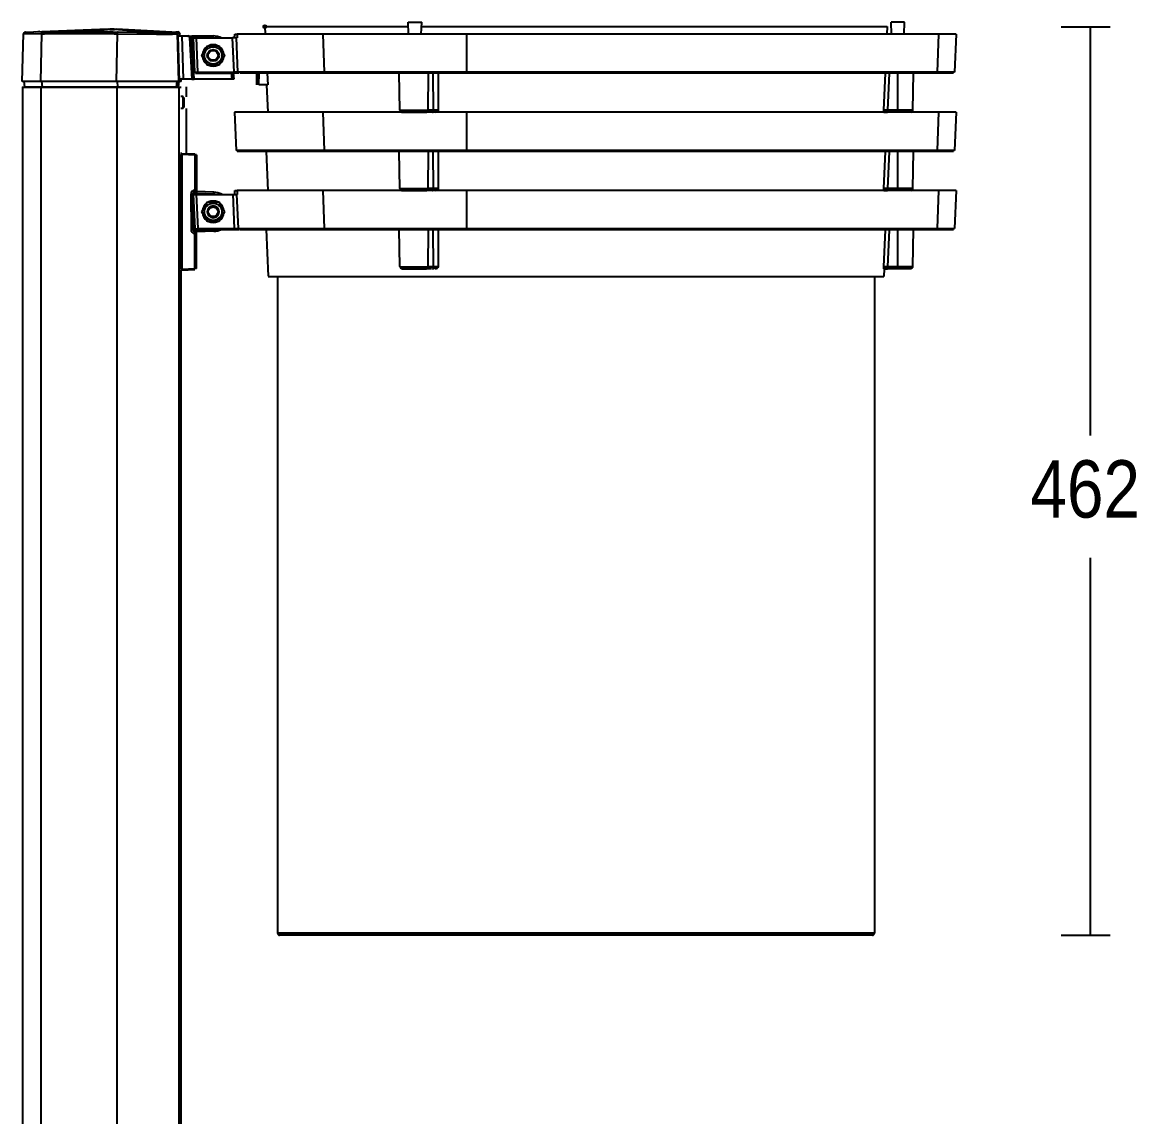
# Model space of a CAD drawing. Extents: x 3 to 197, y 5 to 247.
# Drawn here: x 16.8 to 97.1, y 84.1 to 162.9 of the extents above; entities that cross this region are included whole.
import ezdxf

# ---------------------------------------------------------------- set-up
doc = ezdxf.new("R2010")
doc.units = 0
doc.layers.add('LIVELLO_1', color=160, linetype='Continuous')
doc.styles.add('STD', font='txt')

# ---------------------------------------------------------------- blocks, each defined once
blk = doc.blocks.new('AI9-BLK1')
at = {"layer": 'LIVELLO_1', "color": 7}
for p, q in [((-77.067, 36.927), (-83.054, 36.693)), ((-79.17, 36.694), (-76.921, 36.927)), ((-76.654, 36.927), (-73.646, 36.693)), ((-72.034, 36.694), (-76.507, 36.927)), ((-76.465, 36.925), (-75.365, 36.847)), ((-65.803, 37.116), (-65.779, 36.577)), ((-65.803, 37.116), (-55.46, 37.116)), ((-55.442, 36.577), (-55.473, 37.421)), ((-55.473, 37.421), (-54.503, 37.421)), ((-54.532, 36.577), (-54.503, 37.421)), ((-54.513, 37.116), (-20.993, 37.116)), ((-20.993, 37.116), (-21.017, 36.577)), ((-19.735, 37.421), (-20.703, 37.421)), ((-20.675, 36.577), (-20.703, 37.421)), ((-19.764, 36.577), (-19.735, 37.421)), ((-8.442, 37.103), (-4.919, 37.103)), ((-6.331, 7.666), (-6.331, 37.109)), ((-83.262, 33.162), (-83.164, 36.582)), ((-81.862, 36.584), (-83.191, 36.554)), ((-81.784, 36.722), (-83.056, 36.693)), ((-82.007, 36.757), (-82.312, 36.717)), ((-82.007, 36.757), (-82.312, 36.717)), ((-81.931, 33.162), (-81.862, 36.584)), ((-76.921, 36.913), (-77.095, 36.913)), ((-76.948, 36.913), (-76.626, 36.913)), ((-76.479, 36.913), (-76.654, 36.913)), ((-76.469, 33.162), (-76.409, 36.584)), ((-76.438, 36.584), (-73.579, 36.554)), ((-76.383, 36.722), (-73.646, 36.693)), ((-72.924, 36.762), (-72.034, 36.694)), ((-71.901, 36.586), (-72.076, 36.556)), ((-71.978, 33.162), (-72.076, 36.584)), ((-72.056, 36.437), (-71.965, 33.163)), ((-71.749, 36.424), (-72.056, 36.424)), ((-71.897, 36.411), (-71.929, 36.586)), ((-71.776, 36.437), (-71.688, 33.322)), ((-71.315, 36.424), (-71.776, 36.424)), ((-71.344, 36.424), (-71.033, 36.424)), ((-71.02, 33.322), (-71.202, 36.304)), ((-69.499, 36.424), (-71.062, 36.424)), ((-70.879, 33.322), (-71.062, 36.299)), ((-69.499, 36.286), (-71.062, 36.286)), ((-71.049, 36.273), (-71.049, 36.439)), ((-70.959, 36.296), (-70.851, 33.832)), ((-70.959, 36.296), (-70.748, 36.296)), ((-70.748, 36.296), (-70.641, 33.834)), ((-70.748, 36.296), (-68.113, 36.296)), ((-69.513, 36.273), (-69.513, 36.439)), ((-68.01, 33.834), (-68.113, 36.296)), ((-67.833, 36.296), (-68.113, 36.296)), ((-67.969, 36.296), (-67.958, 36.577)), ((-67.958, 36.577), (-67.794, 36.577)), ((-67.73, 33.832), (-67.833, 36.296)), ((-67.794, 36.577), (-67.797, 36.296)), ((-61.629, 36.577), (-61.533, 33.832)), ((-51.281, 36.577), (-51.268, 33.832)), ((-17.284, 36.577), (-17.393, 33.832)), ((-16.005, 36.577), (-16.125, 33.832)), ((-70.851, 33.832), (-70.641, 33.834)), ((-70.781, 33.765), (-70.641, 33.765)), ((-70.641, 33.834), (-68.01, 33.834)), ((-70.641, 33.765), (-68.01, 33.765)), ((-68.219, 33.771), (-68.177, 33.322)), ((-68.079, 33.771), (-68.037, 33.322)), ((-67.73, 33.832), (-68.01, 33.834)), ((-67.659, 33.765), (-68.01, 33.765)), ((-61.533, 33.832), (-67.675, 33.832)), ((-61.475, 33.765), (-67.606, 33.765)), ((-66.378, 32.91), (-66.363, 33.765)), ((-66.296, 32.91), (-66.282, 33.765)), ((-66.225, 32.91), (-66.211, 33.765)), ((-65.619, 33.765), (-65.58, 32.91)), ((-51.268, 33.832), (-61.533, 33.832)), ((-51.262, 33.765), (-61.475, 33.765)), ((-56.071, 31.09), (-56.118, 33.765)), ((-54.047, 31.09), (-54.009, 33.765)), ((-53.693, 33.765), (-53.676, 31.09)), ((-53.325, 33.765), (-53.307, 31.097)), ((-17.393, 33.832), (-51.268, 33.832)), ((-17.457, 33.765), (-51.262, 33.765)), ((-21.13, 33.765), (-21.243, 31.097)), ((-20.85, 33.765), (-20.963, 31.09)), ((-20.219, 31.09), (-20.219, 33.765)), ((-19.135, 31.09), (-19.088, 33.765)), ((-16.196, 33.765), (-17.457, 33.765)), ((-16.125, 33.832), (-17.393, 33.832)), ((-83.262, 33.175), (-81.904, 33.175)), ((-83.079, 32.753), (-83.122, 33.19)), ((-81.931, 33.175), (-76.44, 33.175)), ((-81.813, 32.753), (-81.85, 33.19)), ((-76.469, 33.175), (-71.978, 33.175)), ((-76.374, 32.753), (-76.408, 33.19)), ((-72.161, 32.753), (-72.118, 33.19)), ((-72.012, 32.753), (-71.97, 33.19)), ((-72.007, 33.175), (-71.83, 33.175)), ((-71.971, 33.178), (-71.83, 33.178)), ((-71.688, 33.335), (-71.818, 33.335)), ((-71.02, 33.335), (-71.717, 33.335)), ((-71.047, 33.335), (-70.879, 33.335)), ((-68.177, 33.335), (-70.907, 33.335)), ((-68.037, 33.335), (-68.204, 33.335)), ((-65.58, 32.91), (-66.225, 32.91)), ((-65.671, 32.91), (-65.587, 30.939)), ((-83.259, 32.755), (-81.902, 32.755)), ((-83.255, 32.767), (-83.255, -83.431)), ((-83.108, 32.767), (-81.813, 32.767)), ((-81.93, 32.755), (-76.44, 32.755)), ((-81.924, 32.767), (-81.924, -83.431)), ((-81.842, 32.767), (-76.374, 32.767)), ((-76.469, 32.755), (-71.978, 32.755)), ((-76.46, 32.767), (-76.46, -83.431)), ((-76.401, 32.767), (-72.132, 32.767)), ((-72.161, 32.767), (-71.985, 32.767)), ((-72.007, 32.755), (-71.83, 32.755)), ((-71.997, 32.767), (-71.997, -83.431)), ((-71.467, 32.768), (-71.467, 32.062)), ((-71.666, 32.065), (-71.85, 32.065)), ((-71.666, 31.222), (-71.85, 31.222)), ((-71.467, 31.215), (-71.467, 27.953)), ((-67.982, 30.939), (-67.862, 28.193)), ((-61.629, 30.939), (-61.533, 28.193)), ((-56.071, 31.09), (-54.047, 31.09)), ((-55.931, 30.952), (-54.17, 30.952)), ((-53.798, 30.952), (-54.17, 30.952)), ((-53.676, 31.09), (-54.047, 31.09)), ((-51.281, 30.939), (-51.268, 28.193)), ((-21.23, 30.952), (-21.096, 30.952)), ((-21.096, 30.952), (-20.963, 30.952)), ((-20.963, 31.09), (-20.963, 30.993)), ((-20.219, 31.09), (-20.963, 31.09)), ((-20.219, 30.952), (-20.963, 30.952)), ((-20.219, 30.952), (-20.219, 31.09)), ((-19.135, 31.09), (-20.219, 31.09)), ((-19.276, 30.952), (-20.219, 30.952)), ((-17.284, 30.939), (-17.393, 28.193)), ((-16.005, 30.939), (-16.125, 28.193)), ((-67.675, 28.193), (-67.862, 28.193)), ((-67.606, 28.126), (-67.791, 28.126)), ((-61.533, 28.193), (-67.675, 28.193)), ((-61.475, 28.126), (-67.606, 28.126)), ((-65.71, 28.126), (-65.587, 25.3)), ((-51.268, 28.193), (-61.533, 28.193)), ((-51.262, 28.126), (-61.475, 28.126)), ((-56.071, 25.451), (-56.118, 28.126)), ((-54.047, 25.451), (-54.009, 28.126)), ((-53.693, 28.126), (-53.676, 25.451)), ((-53.325, 28.126), (-53.307, 25.46)), ((-17.393, 28.193), (-51.268, 28.193)), ((-17.457, 28.126), (-51.262, 28.126)), ((-21.13, 28.126), (-21.243, 25.46)), ((-20.85, 28.126), (-20.963, 25.451)), ((-20.219, 25.451), (-20.219, 28.126)), ((-19.135, 25.451), (-19.088, 28.126)), ((-16.196, 28.126), (-17.457, 28.126)), ((-16.125, 28.193), (-17.393, 28.193)), ((-71.944, 27.907), (-71.944, 19.65)), ((-71.764, 27.981), (-71.875, 27.978)), ((-71.764, 27.912), (-71.875, 27.907)), ((-71.875, 27.907), (-71.875, 23.778)), ((-71.764, 27.981), (-70.846, 27.95)), ((-71.764, 27.912), (-71.764, 19.646)), ((-71.764, 27.912), (-70.846, 27.881)), ((-70.711, 27.877), (-70.711, 25.277)), ((-71.11, 23.778), (-71.11, 25.06)), ((-70.973, 23.778), (-70.973, 25.06)), ((-70.959, 25.02), (-70.748, 25.02)), ((-70.95, 25.035), (-70.843, 22.574)), ((-70.711, 25.073), (-70.835, 25.06)), ((-70.739, 25.035), (-70.632, 22.576)), ((-70.711, 25.277), (-70.711, 25.18)), ((-69.469, 25.181), (-70.711, 25.226)), ((-70.711, 25.18), (-70.711, 25.086)), ((-69.472, 25.041), (-70.711, 25.086)), ((-68.105, 25.035), (-68, 22.576)), ((-67.961, 25.035), (-67.95, 25.316)), ((-67.958, 25.3), (-67.794, 25.3)), ((-67.825, 25.035), (-67.722, 22.574)), ((-67.794, 25.3), (-67.797, 25.02)), ((-61.623, 25.316), (-61.525, 22.574)), ((-56.071, 25.451), (-54.047, 25.451)), ((-55.931, 25.315), (-54.17, 25.315)), ((-53.798, 25.315), (-54.17, 25.315)), ((-53.676, 25.451), (-54.047, 25.451)), ((-51.275, 25.316), (-51.263, 22.574)), ((-21.23, 25.315), (-21.096, 25.315)), ((-21.096, 25.315), (-20.963, 25.315)), ((-20.963, 25.451), (-20.963, 25.356)), ((-20.219, 25.451), (-20.963, 25.451)), ((-20.219, 25.315), (-20.963, 25.315)), ((-20.219, 25.315), (-20.219, 25.451)), ((-19.135, 25.451), (-20.219, 25.451)), ((-19.276, 25.315), (-20.219, 25.315)), ((-17.284, 25.316), (-17.392, 22.574)), ((-16.005, 25.316), (-16.125, 22.574)), ((-70.329, 23.778), (-69.923, 24.48)), ((-71.875, 19.65), (-71.875, 23.778)), ((-71.11, 23.778), (-71.11, 22.499)), ((-70.973, 23.778), (-70.973, 22.499)), ((-71.11, 22.499), (-70.973, 22.499)), ((-70.851, 22.555), (-70.641, 22.556)), ((-70.781, 22.487), (-70.641, 22.487)), ((-69.723, 22.507), (-70.711, 22.472)), ((-70.711, 22.378), (-70.711, 22.472)), ((-70.632, 22.576), (-68, 22.576)), ((-70.632, 22.507), (-68, 22.507)), ((-68, 22.576), (-67.722, 22.574)), ((-68, 22.507), (-67.651, 22.507)), ((-61.533, 22.555), (-67.675, 22.555)), ((-61.475, 22.487), (-67.606, 22.487)), ((-65.702, 22.507), (-65.555, 19.136)), ((-51.268, 22.555), (-61.533, 22.555)), ((-51.262, 22.487), (-61.475, 22.487)), ((-56.064, 19.836), (-56.112, 22.507)), ((-54.047, 19.814), (-54.009, 22.487)), ((-53.693, 22.487), (-53.676, 19.814)), ((-53.325, 22.487), (-53.307, 19.821)), ((-17.393, 22.555), (-51.268, 22.555)), ((-17.457, 22.487), (-51.262, 22.487)), ((-21.13, 22.487), (-21.243, 19.821)), ((-20.85, 22.487), (-20.963, 19.814)), ((-20.219, 19.814), (-20.219, 22.487)), ((-19.135, 19.836), (-19.088, 22.507)), ((-16.196, 22.487), (-17.457, 22.487)), ((-16.125, 22.555), (-17.393, 22.555)), ((-70.846, 19.679), (-70.846, 22.217)), ((-70.711, 22.283), (-70.711, 22.378)), ((-69.469, 22.375), (-70.711, 22.332)), ((-70.711, 19.681), (-70.711, 22.283)), ((-71.764, 19.646), (-71.875, 19.65)), ((-71.764, 19.575), (-71.875, 19.579)), ((-71.85, 19.579), (-71.85, -83.431)), ((-71.764, 19.646), (-70.846, 19.679)), ((-71.764, 19.575), (-70.846, 19.609)), ((-70.711, 19.681), (-70.846, 19.679)), ((-56.071, 19.814), (-54.047, 19.814)), ((-55.931, 19.676), (-54.17, 19.676)), ((-53.798, 19.676), (-54.17, 19.676)), ((-53.676, 19.814), (-54.047, 19.814)), ((-21.209, 19.676), (-21.233, 19.113)), ((-21.23, 19.676), (-21.096, 19.676)), ((-21.096, 19.676), (-20.963, 19.676)), ((-20.963, 19.814), (-20.963, 19.716)), ((-20.219, 19.814), (-20.963, 19.814)), ((-20.219, 19.676), (-20.963, 19.676)), ((-20.219, 19.676), (-20.219, 19.814)), ((-19.135, 19.814), (-20.219, 19.814)), ((-19.276, 19.676), (-20.219, 19.676)), ((-65.563, 19.113), (-21.233, 19.113)), ((-21.904, 19.136), (-21.904, -28.172)), ((-6.331, -28.325), (-6.331, -1.145)), ((-21.904, -28.172), (-64.883, -28.172)), ((-22.051, -28.319), (-64.735, -28.319)), ((-8.442, -28.319), (-4.919, -28.319))]:
    blk.add_line(p, q, dxfattribs=at)
for points in [[(-76.773, 36.933), (-76.816, 36.933), (-76.86, 36.925), (-76.904, 36.917), (-76.948, 36.898)], [(-76.626, 36.898), (-76.67, 36.917), (-76.713, 36.925), (-76.757, 36.933), (-76.801, 36.933)], [(-81.784, 36.722), (-81.79, 36.722), (-81.793, 36.721), (-81.798, 36.719), (-81.801, 36.719), (-81.804, 36.717), (-81.809, 36.716), (-81.813, 36.714), (-81.822, 36.709), (-81.828, 36.704), (-81.837, 36.699), (-81.843, 36.691), (-81.85, 36.684), (-81.857, 36.676), (-81.862, 36.666), (-81.867, 36.656), (-81.872, 36.646), (-81.88, 36.625), (-81.887, 36.602), (-81.888, 36.579), (-81.89, 36.556)], [(-79.142, 36.722), (-79.146, 36.722), (-79.148, 36.722), (-79.154, 36.721), (-79.157, 36.719), (-79.161, 36.717), (-79.164, 36.716), (-79.169, 36.714), (-79.172, 36.712), (-79.179, 36.707), (-79.186, 36.702), (-79.193, 36.696), (-79.198, 36.689), (-79.204, 36.681), (-79.209, 36.673), (-79.214, 36.663), (-79.223, 36.64), (-79.23, 36.619), (-79.235, 36.595), (-79.236, 36.576), (-79.238, 36.558)], [(-76.354, 36.722), (-76.358, 36.722), (-76.361, 36.721), (-76.364, 36.719), (-76.367, 36.719), (-76.371, 36.717), (-76.374, 36.716), (-76.377, 36.714), (-76.38, 36.712), (-76.383, 36.709), (-76.39, 36.704), (-76.395, 36.698), (-76.401, 36.691), (-76.406, 36.684), (-76.409, 36.676), (-76.42, 36.656), (-76.427, 36.635), (-76.433, 36.614), (-76.437, 36.587), (-76.438, 36.556)], [(-73.579, 36.554), (-73.58, 36.581), (-73.583, 36.605), (-73.59, 36.63), (-73.597, 36.65), (-73.602, 36.661), (-73.607, 36.671), (-73.612, 36.68), (-73.619, 36.688), (-73.624, 36.694), (-73.63, 36.701), (-73.638, 36.706), (-73.643, 36.709), (-73.644, 36.711), (-73.648, 36.712), (-73.653, 36.714), (-73.656, 36.716), (-73.659, 36.717), (-73.663, 36.719), (-73.668, 36.719), (-73.672, 36.719), (-73.675, 36.719)], [(-72.049, 36.556), (-72.049, 36.569), (-72.05, 36.581), (-72.055, 36.595), (-72.058, 36.607), (-72.063, 36.619), (-72.068, 36.63), (-72.074, 36.642), (-72.081, 36.651), (-72.087, 36.663), (-72.098, 36.671), (-72.106, 36.681), (-72.116, 36.688), (-72.127, 36.696), (-72.137, 36.701), (-72.148, 36.707), (-72.162, 36.712), (-72.172, 36.716), (-72.185, 36.719), (-72.198, 36.721), (-72.211, 36.722)], [(-16.005, 36.577), (-17.284, 36.577), (-51.281, 36.577), (-61.629, 36.577), (-67.794, 36.577)], [(-69.923, 35.736), (-69.112, 35.736), (-68.706, 35.033), (-69.112, 34.331), (-69.923, 34.331), (-70.329, 35.033), (-69.923, 35.736)], [(-71.666, 31.222), (-71.666, 31.643), (-71.666, 32.065)], [(-71.598, 31.291), (-71.598, 31.643), (-71.598, 31.994)], [(-16.005, 30.939), (-17.284, 30.939), (-51.281, 30.939), (-61.629, 30.939), (-67.794, 30.939), (-67.982, 30.939)], [(-54.17, 30.952), (-54.16, 30.952), (-54.152, 30.953), (-54.142, 30.957), (-54.133, 30.958), (-54.125, 30.962), (-54.115, 30.968), (-54.108, 30.973), (-54.099, 30.98), (-54.091, 30.986), (-54.084, 30.993), (-54.078, 31.001), (-54.073, 31.009), (-54.068, 31.019), (-54.062, 31.027), (-54.059, 31.039), (-54.054, 31.049), (-54.052, 31.059), (-54.051, 31.069), (-54.049, 31.08), (-54.047, 31.09)], [(-53.713, 30.993), (-53.706, 31.001), (-53.7, 31.009), (-53.695, 31.019), (-53.69, 31.027), (-53.687, 31.039), (-53.683, 31.049), (-53.68, 31.059), (-53.678, 31.069), (-53.676, 31.08), (-53.676, 31.09)], [(-53.515, 31.097), (-53.563, 31.095), (-53.607, 31.095), (-53.646, 31.093), (-53.676, 31.09)], [(-53.307, 31.097), (-53.356, 31.098), (-53.41, 31.098), (-53.462, 31.098), (-53.515, 31.097)], [(-20.963, 31.09), (-21.017, 31.093), (-21.066, 31.095), (-21.113, 31.095), (-21.155, 31.097)], [(-70.711, 27.877), (-70.846, 27.881), (-70.846, 25.339)], [(-70.845, 25.199), (-70.845, 25.199), (-70.845, 25.186), (-70.843, 25.155), (-70.838, 25.107), (-70.835, 25.06), (-70.973, 25.06)], [(-70.748, 25.02), (-68.113, 25.02), (-67.833, 25.02)], [(-69.472, 25.041), (-69.471, 25.096), (-69.469, 25.142), (-69.469, 25.172), (-69.469, 25.181)], [(-16.005, 25.3), (-17.284, 25.3), (-51.281, 25.3), (-61.629, 25.3), (-67.794, 25.3)], [(-54.17, 25.315), (-54.16, 25.315), (-54.152, 25.316), (-54.142, 25.318), (-54.133, 25.32), (-54.125, 25.325), (-54.116, 25.328), (-54.108, 25.333), (-54.099, 25.339), (-54.091, 25.348), (-54.084, 25.356), (-54.078, 25.363), (-54.073, 25.371), (-54.068, 25.381), (-54.062, 25.389), (-54.059, 25.399), (-54.054, 25.409), (-54.052, 25.42), (-54.051, 25.43), (-54.049, 25.442), (-54.047, 25.451)], [(-53.713, 25.356), (-53.706, 25.363), (-53.7, 25.371), (-53.695, 25.381), (-53.69, 25.389), (-53.687, 25.399), (-53.683, 25.409), (-53.68, 25.42), (-53.678, 25.43), (-53.676, 25.442), (-53.676, 25.451)], [(-53.515, 25.46), (-53.563, 25.458), (-53.607, 25.456), (-53.646, 25.455), (-53.676, 25.451)], [(-53.307, 25.46), (-53.356, 25.46), (-53.41, 25.46), (-53.462, 25.46), (-53.515, 25.46)], [(-20.963, 25.451), (-21.017, 25.455), (-21.066, 25.456), (-21.113, 25.458), (-21.155, 25.46)], [(-69.923, 24.48), (-69.112, 24.48), (-68.706, 23.778)], [(-68.706, 23.77), (-69.112, 23.068), (-69.923, 23.068), (-70.329, 23.77)], [(-70.835, 22.499), (-70.84, 22.444), (-70.843, 22.4), (-70.845, 22.368), (-70.845, 22.357)], [(-69.469, 22.375), (-69.469, 22.375), (-69.469, 22.377), (-69.469, 22.388), (-69.469, 22.421), (-69.471, 22.464), (-69.472, 22.507)], [(-70.853, 22.219), (-70.848, 22.271), (-70.845, 22.316), (-70.845, 22.347), (-70.845, 22.355), (-70.845, 22.357)], [(-54.17, 19.676), (-54.16, 19.676), (-54.152, 19.678), (-54.142, 19.679), (-54.133, 19.683), (-54.125, 19.686), (-54.115, 19.691), (-54.108, 19.694), (-54.099, 19.702), (-54.091, 19.707), (-54.084, 19.716), (-54.078, 19.722), (-54.073, 19.732), (-54.068, 19.742), (-54.062, 19.752), (-54.059, 19.76), (-54.054, 19.77), (-54.052, 19.78), (-54.051, 19.79), (-54.049, 19.803), (-54.047, 19.814)], [(-53.713, 19.716), (-53.706, 19.722), (-53.7, 19.732), (-53.695, 19.742), (-53.69, 19.752), (-53.687, 19.76), (-53.683, 19.77), (-53.68, 19.78), (-53.678, 19.79), (-53.676, 19.803), (-53.676, 19.814)], [(-53.515, 19.821), (-53.563, 19.819), (-53.607, 19.818), (-53.646, 19.816), (-53.676, 19.814)], [(-53.307, 19.821), (-53.356, 19.822), (-53.41, 19.822), (-53.462, 19.821), (-53.515, 19.821)], [(-20.963, 19.814), (-21.017, 19.816), (-21.066, 19.818), (-21.113, 19.819), (-21.155, 19.821)]]:
    blk.add_lwpolyline(points, dxfattribs=at)
for centre, radius in [((-69.517, 35.033), 0.625), ((-69.517, 35.033), 0.422), ((-69.518, 35.033), 0.351), ((-69.517, 23.778), 0.625), ((-69.517, 23.77), 0.625), ((-69.518, 23.778), 0.351), ((-69.518, 23.77), 0.351)]:
    blk.add_circle(centre, radius, dxfattribs=at)
for centre, major_axis, ratio in [((-65.792, 37.103), (0.001, -0.112), 0.983847), ((-65.795, 37.116), (0.0968, 0), 0.985844)]:
    blk.add_ellipse(centre, major_axis=major_axis, ratio=ratio, dxfattribs=at)
for points in [[(-76.773, 36.933), (-76.88, 36.933), (-76.988, 36.92), (-77.095, 36.898)], [(-76.479, 36.898), (-76.587, 36.92), (-76.694, 36.933), (-76.801, 36.933)], [(-83.027, 36.719), (-83.116, 36.717), (-83.189, 36.645), (-83.191, 36.554)], [(-79.142, 36.722), (-80.034, 36.722), (-80.923, 36.722), (-81.813, 36.694)], [(-76.354, 36.694), (-77.294, 36.722), (-78.232, 36.722), (-79.17, 36.722)], [(-73.675, 36.693), (-73.177, 36.693), (-72.679, 36.704), (-72.182, 36.722)], [(-73.607, 36.554), (-73.088, 36.554), (-72.568, 36.569), (-72.049, 36.584)], [(-72.034, 36.722), (-72.095, 36.722), (-72.152, 36.722), (-72.211, 36.694)], [(-71.901, 36.558), (-71.902, 36.645), (-71.973, 36.717), (-72.063, 36.722)], [(-71.176, 36.278), (-71.179, 36.368), (-71.255, 36.437), (-71.344, 36.437)], [(-71.033, 36.273), (-71.089, 36.289), (-71.147, 36.301), (-71.202, 36.306)], [(-68.887, 36.271), (-69.086, 36.381), (-69.305, 36.437), (-69.528, 36.437)], [(-69.965, 35.663), (-70.148, 35.533), (-70.267, 35.331), (-70.287, 35.105)], [(-69.196, 35.736), (-69.4, 35.831), (-69.635, 35.831), (-69.839, 35.736)], [(-68.748, 35.105), (-68.769, 35.331), (-68.887, 35.533), (-69.071, 35.663)], [(-70.287, 34.96), (-70.267, 34.738), (-70.148, 34.534), (-69.965, 34.403)], [(-69.071, 34.403), (-68.887, 34.534), (-68.769, 34.738), (-68.748, 34.96)], [(-69.839, 34.331), (-69.635, 34.237), (-69.4, 34.237), (-69.196, 34.331)], [(-71.789, 33.35), (-71.894, 33.348), (-71.981, 33.269), (-71.994, 33.165)], [(-56.071, 31.09), (-56.071, 31.014), (-56.007, 30.952), (-55.931, 30.952)], [(-53.515, 31.097), (-53.536, 31.064), (-53.555, 31.023), (-53.587, 30.998)], [(-53.542, 30.952), (-53.484, 30.95), (-53.427, 30.965), (-53.376, 30.996)], [(-21.243, 31.097), (-21.244, 31.064), (-21.244, 31.029), (-21.243, 30.996)], [(-21.138, 30.998), (-21.172, 31.006), (-21.209, 31.006), (-21.243, 30.996)], [(-21.138, 30.998), (-21.137, 31.031), (-21.143, 31.065), (-21.155, 31.097)], [(-19.276, 30.952), (-19.199, 30.952), (-19.136, 31.014), (-19.135, 31.09)], [(-70.845, 25.199), (-70.919, 25.193), (-70.973, 25.132), (-70.973, 25.06)], [(-70.711, 25.277), (-70.756, 25.3), (-70.801, 25.32), (-70.846, 25.339)], [(-69.374, 25.035), (-69.406, 25.038), (-69.44, 25.041), (-69.472, 25.041)], [(-68.888, 25.035), (-69.07, 25.124), (-69.268, 25.175), (-69.469, 25.181)], [(-56.071, 25.451), (-56.071, 25.376), (-56.007, 25.315), (-55.931, 25.315)], [(-53.515, 25.46), (-53.536, 25.423), (-53.555, 25.386), (-53.587, 25.361)], [(-53.542, 25.315), (-53.484, 25.311), (-53.427, 25.326), (-53.376, 25.358)], [(-21.243, 25.46), (-21.244, 25.427), (-21.244, 25.39), (-21.243, 25.358)], [(-21.138, 25.361), (-21.172, 25.369), (-21.209, 25.367), (-21.243, 25.358)], [(-21.138, 25.361), (-21.137, 25.394), (-21.143, 25.428), (-21.155, 25.46)], [(-19.276, 25.315), (-19.199, 25.315), (-19.136, 25.376), (-19.135, 25.451)], [(-69.965, 24.409), (-70.148, 24.277), (-70.267, 24.075), (-70.287, 23.851)], [(-69.973, 24.396), (-70.148, 24.267), (-70.264, 24.07), (-70.285, 23.852)], [(-69.196, 24.48), (-69.4, 24.575), (-69.635, 24.575), (-69.839, 24.48)], [(-69.215, 24.48), (-69.408, 24.564), (-69.627, 24.564), (-69.821, 24.48)], [(-68.748, 23.851), (-68.769, 24.075), (-68.887, 24.277), (-69.071, 24.409)], [(-68.748, 23.852), (-68.772, 24.07), (-68.885, 24.267), (-69.062, 24.396)], [(-70.287, 23.699), (-70.267, 23.475), (-70.148, 23.271), (-69.965, 23.141)], [(-70.285, 23.696), (-70.264, 23.48), (-70.148, 23.283), (-69.973, 23.154)], [(-69.071, 23.141), (-68.887, 23.271), (-68.769, 23.475), (-68.748, 23.699)], [(-69.062, 23.154), (-68.885, 23.283), (-68.772, 23.48), (-68.748, 23.696)], [(-71.11, 22.499), (-71.11, 22.352), (-70.998, 22.23), (-70.853, 22.219)], [(-69.839, 23.068), (-69.635, 22.976), (-69.4, 22.976), (-69.196, 23.068)], [(-69.821, 23.068), (-69.627, 22.986), (-69.408, 22.986), (-69.215, 23.068)], [(-69.469, 22.375), (-69.28, 22.382), (-69.093, 22.428), (-68.922, 22.507)], [(-70.846, 22.219), (-70.801, 22.237), (-70.756, 22.26), (-70.711, 22.281)], [(-56.064, 19.836), (-56.064, 19.76), (-56, 19.699), (-55.924, 19.699)], [(-53.515, 19.821), (-53.536, 19.785), (-53.555, 19.747), (-53.587, 19.721)], [(-53.542, 19.676), (-53.484, 19.674), (-53.427, 19.687), (-53.376, 19.717)], [(-21.243, 19.821), (-21.244, 19.786), (-21.244, 19.752), (-21.243, 19.717)], [(-21.138, 19.721), (-21.172, 19.73), (-21.209, 19.729), (-21.243, 19.717)], [(-21.138, 19.721), (-21.137, 19.755), (-21.143, 19.788), (-21.155, 19.821)], [(-19.275, 19.699), (-19.199, 19.699), (-19.136, 19.76), (-19.135, 19.836)], [(-22.051, -28.319), (-21.97, -28.319), (-21.904, -28.253), (-21.904, -28.172)]]:
    blk.add_open_spline(points, degree=3, dxfattribs=at)
for points, knots in [([(-76.465, 36.925), (-76.232, 36.913), (-75.999, 36.902), (-75.766, 36.889), (-75.561, 36.879), (-75.355, 36.867), (-75.152, 36.857), (-74.936, 36.846), (-74.722, 36.836), (-74.504, 36.824), (-74.277, 36.813), (-74.049, 36.801), (-73.82, 36.788), (-73.585, 36.777), (-73.351, 36.763), (-73.117, 36.752), (-72.951, 36.742), (-72.784, 36.734), (-72.618, 36.724), (-72.423, 36.714), (-72.23, 36.704), (-72.034, 36.694)], [0, 0, 0, 0, 1, 1, 1, 2, 2, 2, 3, 3, 3, 4, 4, 4, 5, 5, 5, 6, 6, 6, 7, 7, 7, 7]), ([(-79.209, 36.586), (-79.209, 36.586), (-80.12, 36.586), (-80.12, 36.586), (-80.12, 36.586), (-81.016, 36.586), (-81.016, 36.586), (-81.307, 36.586), (-81.599, 36.586), (-81.89, 36.556)], [0, 0, 0, 0, 1, 1, 1, 2, 2, 2, 3, 3, 3, 3]), ([(-76.409, 36.556), (-76.729, 36.586), (-77.049, 36.586), (-77.368, 36.586), (-77.368, 36.586), (-78.311, 36.586), (-78.311, 36.586), (-78.311, 36.586), (-79.238, 36.586), (-79.238, 36.586)], [0, 0, 0, 0, 1, 1, 1, 2, 2, 2, 3, 3, 3, 3]), ([(-71.677, 33.348), (-71.776, 33.348), (-71.858, 33.267), (-71.858, 33.167), (-71.858, 33.167), (-71.858, 33.165), (-71.858, 33.165)], [0, 0, 0, 0, 1, 1, 1, 2, 2, 2, 2]), ([(-53.732, 30.952), (-53.715, 30.952), (-53.698, 30.955), (-53.682, 30.958), (-53.666, 30.963), (-53.651, 30.97), (-53.636, 30.976), (-53.619, 30.985), (-53.603, 30.991), (-53.587, 30.998)], [0, 0, 0, 0, 1, 1, 1, 2, 2, 2, 3, 3, 3, 3]), ([(-53.713, 30.993), (-53.7, 30.996), (-53.687, 31), (-53.674, 31.001), (-53.661, 31.005), (-53.648, 31.005), (-53.634, 31.005), (-53.619, 31.005), (-53.602, 31.003), (-53.587, 30.998)], [0, 0, 0, 0, 1, 1, 1, 2, 2, 2, 3, 3, 3, 3]), ([(-53.307, 31.097), (-53.307, 31.083), (-53.312, 31.069), (-53.319, 31.056), (-53.325, 31.044), (-53.334, 31.031), (-53.344, 31.021), (-53.352, 31.011), (-53.365, 31.003), (-53.376, 30.996), (-53.4, 30.996), (-53.422, 30.998), (-53.444, 31), (-53.467, 31.003), (-53.491, 31.005), (-53.515, 31.005), (-53.54, 31.005), (-53.563, 31.003), (-53.587, 30.998)], [0, 0, 0, 0, 1, 1, 1, 2, 2, 2, 3, 3, 3, 4, 4, 4, 5, 5, 5, 6, 6, 6, 6]), ([(-21.233, 30.952), (-21.221, 30.955), (-21.209, 30.958), (-21.199, 30.962), (-21.188, 30.965), (-21.177, 30.97), (-21.169, 30.976), (-21.157, 30.983), (-21.146, 30.99), (-21.138, 30.998)], [0, 0, 0, 0, 1, 1, 1, 2, 2, 2, 3, 3, 3, 3]), ([(-20.963, 30.993), (-20.983, 30.996), (-21.003, 31), (-21.024, 31.001), (-21.043, 31.005), (-21.062, 31.005), (-21.081, 31.005), (-21.099, 31.005), (-21.12, 31.003), (-21.138, 30.998)], [0, 0, 0, 0, 1, 1, 1, 2, 2, 2, 3, 3, 3, 3]), ([(-70.845, 25.199), (-70.845, 25.199), (-70.845, 25.199), (-70.845, 25.199), (-70.845, 25.199), (-70.845, 25.201), (-70.845, 25.201), (-70.845, 25.201), (-70.845, 25.203), (-70.845, 25.203), (-70.845, 25.203), (-70.845, 25.227), (-70.845, 25.227), (-70.845, 25.227), (-70.846, 25.265), (-70.846, 25.265), (-70.846, 25.265), (-70.851, 25.316), (-70.851, 25.316), (-70.851, 25.316), (-70.853, 25.339), (-70.853, 25.339), (-70.998, 25.326), (-71.11, 25.204), (-71.11, 25.06), (-71.11, 25.06), (-70.973, 25.06), (-70.973, 25.06)], [0, 0, 0, 0, 1, 1, 1, 2, 2, 2, 3, 3, 3, 4, 4, 4, 5, 5, 5, 6, 6, 6, 7, 7, 7, 8, 8, 8, 9, 9, 9, 9]), ([(-70.846, 25.339), (-70.841, 25.331), (-70.837, 25.323), (-70.833, 25.315), (-70.828, 25.307), (-70.823, 25.298), (-70.818, 25.29), (-70.813, 25.283), (-70.809, 25.273), (-70.804, 25.265), (-70.801, 25.257), (-70.798, 25.251), (-70.795, 25.244), (-70.793, 25.241), (-70.791, 25.237), (-70.787, 25.234), (-70.786, 25.231), (-70.786, 25.229), (-70.784, 25.226), (-70.782, 25.222), (-70.781, 25.221), (-70.779, 25.219), (-70.779, 25.216), (-70.777, 25.214), (-70.777, 25.213), (-70.777, 25.211), (-70.777, 25.209), (-70.776, 25.208), (-70.776, 25.208), (-70.776, 25.208), (-70.776, 25.208)], [0, 0, 0, 0, 1, 1, 1, 2, 2, 2, 3, 3, 3, 4, 4, 4, 5, 5, 5, 6, 6, 6, 7, 7, 7, 8, 8, 8, 9, 9, 9, 10, 10, 10, 10]), ([(-53.732, 25.315), (-53.715, 25.315), (-53.698, 25.316), (-53.682, 25.32), (-53.666, 25.325), (-53.651, 25.331), (-53.636, 25.336), (-53.619, 25.344), (-53.603, 25.354), (-53.587, 25.361)], [0, 0, 0, 0, 1, 1, 1, 2, 2, 2, 3, 3, 3, 3]), ([(-53.713, 25.356), (-53.7, 25.358), (-53.687, 25.361), (-53.674, 25.363), (-53.661, 25.366), (-53.648, 25.366), (-53.634, 25.366), (-53.619, 25.366), (-53.602, 25.364), (-53.587, 25.361)], [0, 0, 0, 0, 1, 1, 1, 2, 2, 2, 3, 3, 3, 3]), ([(-53.307, 25.46), (-53.307, 25.445), (-53.312, 25.43), (-53.319, 25.415), (-53.325, 25.404), (-53.334, 25.392), (-53.344, 25.382), (-53.352, 25.372), (-53.365, 25.364), (-53.376, 25.358), (-53.4, 25.358), (-53.422, 25.361), (-53.444, 25.363), (-53.467, 25.364), (-53.491, 25.366), (-53.515, 25.366), (-53.54, 25.366), (-53.563, 25.364), (-53.587, 25.361)], [0, 0, 0, 0, 1, 1, 1, 2, 2, 2, 3, 3, 3, 4, 4, 4, 5, 5, 5, 6, 6, 6, 6]), ([(-21.233, 25.315), (-21.221, 25.316), (-21.209, 25.32), (-21.199, 25.323), (-21.188, 25.326), (-21.177, 25.331), (-21.169, 25.336), (-21.157, 25.343), (-21.146, 25.353), (-21.138, 25.361)], [0, 0, 0, 0, 1, 1, 1, 2, 2, 2, 3, 3, 3, 3]), ([(-20.963, 25.356), (-20.983, 25.358), (-21.003, 25.361), (-21.024, 25.363), (-21.043, 25.366), (-21.062, 25.366), (-21.081, 25.366), (-21.099, 25.366), (-21.12, 25.364), (-21.138, 25.361)], [0, 0, 0, 0, 1, 1, 1, 2, 2, 2, 3, 3, 3, 3]), ([(-69.096, 23.778), (-69.096, 24.012), (-69.285, 24.2), (-69.518, 24.2), (-69.751, 24.2), (-69.939, 24.012), (-69.939, 23.778), (-69.939, 23.778), (-69.939, 23.775), (-69.939, 23.775)], [0, 0, 0, 0, 1, 1, 1, 2, 2, 2, 3, 3, 3, 3]), ([(-69.939, 23.775), (-69.941, 23.543), (-69.754, 23.352), (-69.521, 23.35), (-69.289, 23.347), (-69.099, 23.535), (-69.096, 23.767), (-69.096, 23.767), (-69.096, 23.77), (-69.096, 23.77)], [0, 0, 0, 0, 1, 1, 1, 2, 2, 2, 3, 3, 3, 3]), ([(-70.711, 22.487), (-70.711, 22.487), (-70.835, 22.499), (-70.835, 22.499), (-70.835, 22.499), (-70.973, 22.499), (-70.973, 22.499), (-70.973, 22.425), (-70.919, 22.364), (-70.845, 22.357)], [0, 0, 0, 0, 1, 1, 1, 2, 2, 2, 3, 3, 3, 3]), ([(-70.846, 22.217), (-70.841, 22.225), (-70.837, 22.235), (-70.833, 22.243), (-70.828, 22.252), (-70.823, 22.26), (-70.818, 22.268), (-70.813, 22.276), (-70.809, 22.285), (-70.804, 22.293), (-70.801, 22.3), (-70.798, 22.306), (-70.795, 22.314), (-70.793, 22.317), (-70.791, 22.321), (-70.787, 22.326), (-70.786, 22.329), (-70.786, 22.331), (-70.784, 22.334), (-70.782, 22.336), (-70.781, 22.339), (-70.779, 22.34), (-70.779, 22.342), (-70.777, 22.346), (-70.777, 22.347), (-70.777, 22.347), (-70.777, 22.349), (-70.776, 22.35), (-70.776, 22.35), (-70.776, 22.35), (-70.776, 22.352)], [0, 0, 0, 0, 1, 1, 1, 2, 2, 2, 3, 3, 3, 4, 4, 4, 5, 5, 5, 6, 6, 6, 7, 7, 7, 8, 8, 8, 9, 9, 9, 10, 10, 10, 10]), ([(-53.732, 19.676), (-53.715, 19.676), (-53.698, 19.678), (-53.682, 19.683), (-53.666, 19.686), (-53.651, 19.693), (-53.636, 19.699), (-53.619, 19.706), (-53.603, 19.714), (-53.587, 19.721)], [0, 0, 0, 0, 1, 1, 1, 2, 2, 2, 3, 3, 3, 3]), ([(-53.713, 19.716), (-53.7, 19.719), (-53.687, 19.721), (-53.674, 19.722), (-53.661, 19.727), (-53.648, 19.729), (-53.634, 19.729), (-53.619, 19.729), (-53.602, 19.724), (-53.587, 19.721)], [0, 0, 0, 0, 1, 1, 1, 2, 2, 2, 3, 3, 3, 3]), ([(-53.307, 19.821), (-53.307, 19.806), (-53.312, 19.79), (-53.319, 19.776), (-53.325, 19.765), (-53.334, 19.754), (-53.344, 19.744), (-53.352, 19.734), (-53.365, 19.724), (-53.376, 19.717), (-53.4, 19.719), (-53.422, 19.721), (-53.444, 19.722), (-53.467, 19.724), (-53.491, 19.727), (-53.515, 19.727), (-53.54, 19.727), (-53.563, 19.724), (-53.587, 19.721)], [0, 0, 0, 0, 1, 1, 1, 2, 2, 2, 3, 3, 3, 4, 4, 4, 5, 5, 5, 6, 6, 6, 6]), ([(-21.233, 19.676), (-21.221, 19.678), (-21.209, 19.681), (-21.199, 19.684), (-21.188, 19.687), (-21.177, 19.693), (-21.169, 19.697), (-21.157, 19.704), (-21.146, 19.712), (-21.138, 19.721)], [0, 0, 0, 0, 1, 1, 1, 2, 2, 2, 3, 3, 3, 3]), ([(-20.963, 19.716), (-20.983, 19.717), (-21.003, 19.721), (-21.024, 19.722), (-21.043, 19.727), (-21.062, 19.729), (-21.081, 19.729), (-21.099, 19.729), (-21.12, 19.724), (-21.138, 19.721)], [0, 0, 0, 0, 1, 1, 1, 2, 2, 2, 3, 3, 3, 3]), ([(-64.883, 19.136), (-64.883, 19.136), (-64.883, -28.172), (-64.883, -28.172), (-64.883, -28.253), (-64.816, -28.319), (-64.735, -28.319)], [0, 0, 0, 0, 1, 1, 1, 2, 2, 2, 2])]:
    blk.add_open_spline(points, degree=3, knots=knots, dxfattribs=at)
at = {"layer": 'LIVELLO_1', "color": 7, "insert": (-10.671, 5.881), "char_height": 4.13016, "attachment_point": 1, "style": 'STD'}
blk.add_mtext('\\fArial Narrow|b0|i0;\\H4.1302;\\C7;462', dxfattribs=at)

msp = doc.modelspace()

# ---------------------------------------------------------------- block references
at = {"layer": 'LIVELLO_1', "color": 7}
msp.add_blockref('AI9-BLK1', (100.106551, 125.448243), dxfattribs=at)

doc.saveas('drawing.dxf')
